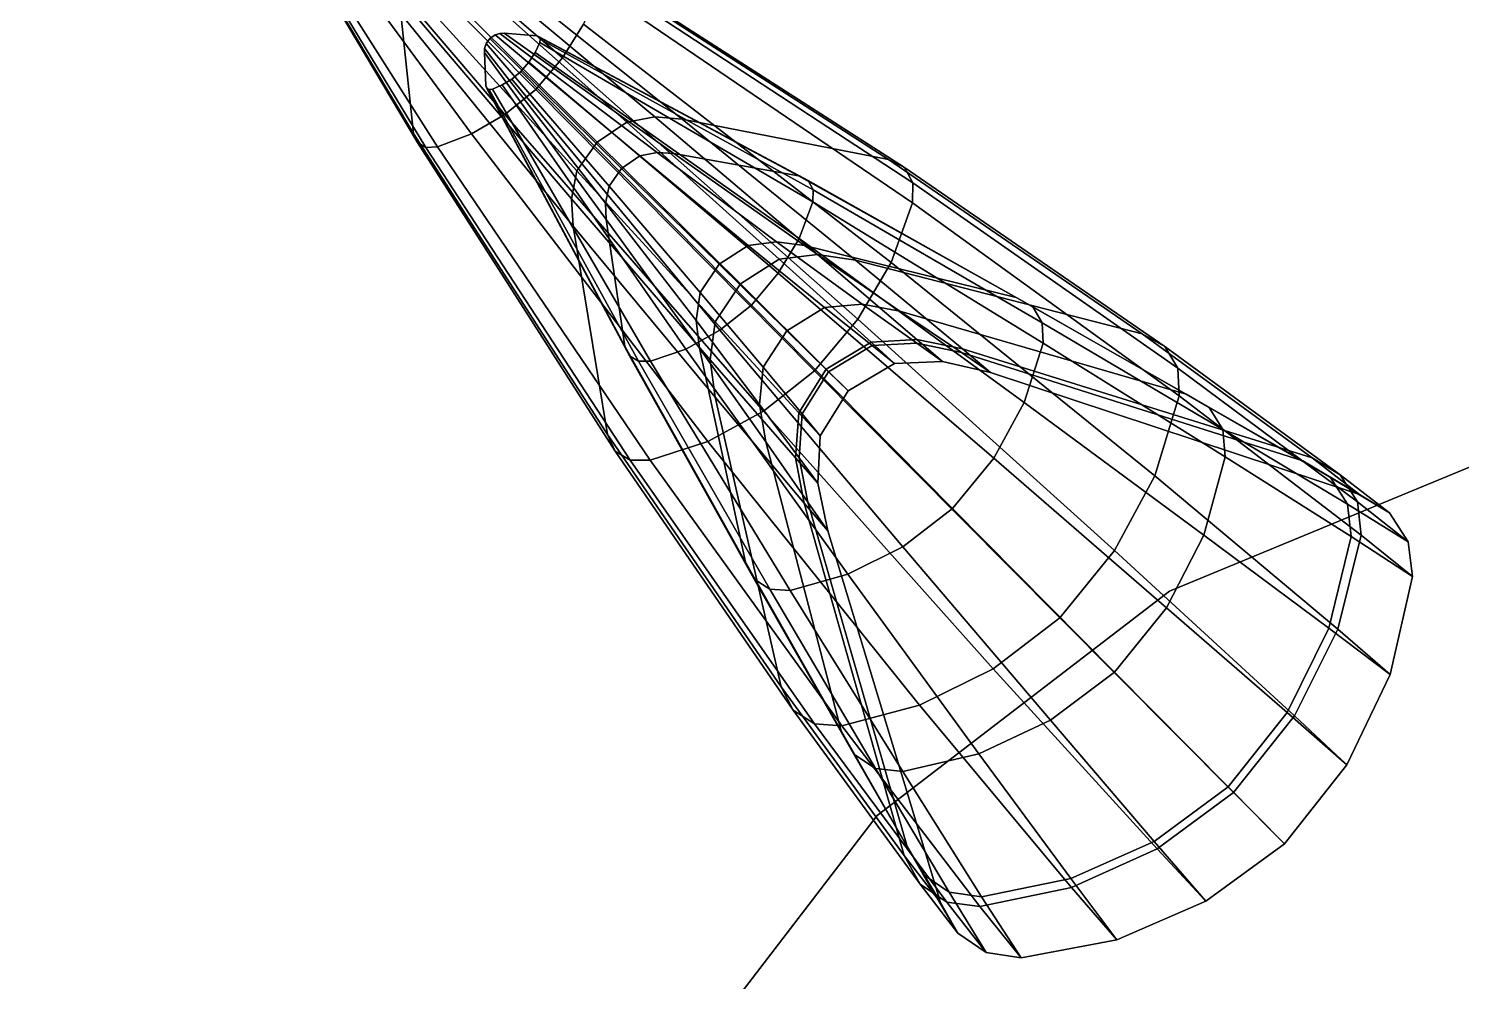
# Model space of a CAD drawing. Header units: millimetres. Extents: x -30782 to 40110, y 35885 to 73818.
# Drawn here: x -14921.9 to -14739.3, y 64530.3 to 64651.8 of the extents above; entities that cross this region are included whole.
import ezdxf

# ---------------------------------------------------------------- set-up
doc = ezdxf.new("R2010")
doc.units = ezdxf.units.MM

# ---------------------------------------------------------------- blocks, each defined once
blk = doc.blocks.new('A$C1ED21673')
for points, invisible_edges in [([(1591.77, 589.58, -597.86), (1519.44, 559.62, -597.86), (1457.33, 511.96, -597.86)], 12), ([(1576.85, 558.04, -625.67), (1599.46, 529.4, -666.4), (1601.09, 514.14, -652.92)], 12), ([(1577.04, 554.41, -622.02), (1576.85, 558.04, -625.67), (1601.09, 514.14, -652.92)], 2), ([(1581.71, 556.95, -620), (1580.84, 555.95, -619.87), (1620.07, 523.76, -645.45)], 2), ([(1581.71, 556.95, -620), (1620.07, 523.76, -645.45), (1622.76, 528.08, -646.76)], 12), ([(1579.85, 555.13, -620.03), (1578.81, 554.49, -620.41), (1612.7, 516.54, -645.58)], 2), ([(1580.84, 555.95, -619.87), (1579.85, 555.13, -620.03), (1616.65, 519.75, -644.99)], 2), ([(1579.85, 555.13, -620.03), (1612.7, 516.54, -645.58), (1616.65, 519.75, -644.99)], 12), ([(1580.84, 555.95, -619.87), (1616.65, 519.75, -644.99), (1620.07, 523.76, -645.45)], 12), ([(1577.04, 554.41, -622.02), (1601.09, 514.14, -652.92), (1601.58, 512.96, -651.59)], 12), ([(1577.15, 554.13, -621.66), (1577.04, 554.41, -622.02), (1601.58, 512.96, -651.59)], 2), ([(1577.39, 554, -621.3), (1577.15, 554.13, -621.66), (1602.65, 512.36, -650.26)], 2), ([(1577.15, 554.13, -621.66), (1601.58, 512.96, -651.59), (1602.65, 512.36, -650.26)], 12), ([(1577.75, 554.04, -621), (1577.39, 554, -621.3), (1604.12, 512.44, -649.15)], 2), ([(1577.39, 554, -621.3), (1602.65, 512.36, -650.26), (1604.12, 512.44, -649.15)], 12), ([(1578.81, 554.49, -620.41), (1577.75, 554.04, -621), (1608.47, 514.07, -646.98)], 2), ([(1577.75, 554.04, -621), (1604.12, 512.44, -649.15), (1608.47, 514.07, -646.98)], 12), ([(1578.81, 554.49, -620.41), (1608.47, 514.07, -646.98), (1612.7, 516.54, -645.58)], 12), ([(1601.58, 535.7, -669.73), (1603.85, 537.3, -669.2), (1624.47, 513.03, -715.64)], 2), ([(1603.85, 537.3, -669.2), (1605.96, 537.81, -667.92), (1628.24, 515.57, -714.87)], 2), ([(1603.85, 537.3, -669.2), (1628.24, 515.57, -714.87), (1624.47, 513.03, -715.64)], 12), ([(1605.96, 537.81, -667.92), (1607.97, 537.76, -666.28), (1631.84, 516.24, -713.02)], 2), ([(1605.96, 537.81, -667.92), (1631.84, 516.24, -713.02), (1628.24, 515.57, -714.87)], 12), ([(1607.97, 537.76, -666.28), (1623.01, 535.68, -652.62), (1635.33, 515.95, -710.63)], 2), ([(1607.97, 537.76, -666.28), (1635.33, 515.95, -710.63), (1631.84, 516.24, -713.02)], 12), ([(1599.97, 533.48, -669.25), (1601.58, 535.7, -669.73), (1621.91, 509.36, -714.95)], 2), ([(1601.58, 535.7, -669.73), (1624.47, 513.03, -715.64), (1621.91, 509.36, -714.95)], 12), ([(1623.01, 535.68, -652.62), (1624.16, 535.15, -651.28), (1661.59, 510.82, -690.82)], 2), ([(1623.01, 535.68, -652.62), (1661.59, 510.82, -690.82), (1635.33, 515.95, -710.63)], 12), ([(1624.16, 535.15, -651.28), (1624.72, 534.06, -649.96), (1663.64, 509.78, -688.87)], 2), ([(1624.16, 535.15, -651.28), (1663.64, 509.78, -688.87), (1661.59, 510.82, -690.82)], 12), ([(1599.44, 531.4, -668.01), (1599.97, 533.48, -669.25), (1621.2, 505.79, -713.14)], 2), ([(1599.97, 533.48, -669.25), (1621.91, 509.36, -714.95), (1621.2, 505.79, -713.14)], 12), ([(1624.72, 534.06, -649.96), (1624.6, 532.57, -648.86), (1664.72, 507.83, -686.95)], 2), ([(1624.72, 534.06, -649.96), (1664.72, 507.83, -686.95), (1663.64, 509.78, -688.87)], 12), ([(1599.46, 529.4, -666.4), (1599.44, 531.4, -668.01), (1621.44, 502.33, -710.8)], 2), ([(1599.44, 531.4, -668.01), (1621.2, 505.79, -713.14), (1621.44, 502.33, -710.8)], 12), ([(1624.6, 532.57, -648.86), (1622.76, 528.08, -646.76), (1664.67, 505.27, -685.37)], 2), ([(1624.6, 532.57, -648.86), (1664.67, 505.27, -685.37), (1664.72, 507.83, -686.95)], 12), ([(1601.09, 514.14, -652.92), (1599.46, 529.4, -666.4), (1625.81, 475.74, -691.26)], 2), ([(1599.46, 529.4, -666.4), (1621.44, 502.33, -710.8), (1625.81, 475.74, -691.26)], 12), ([(1622.76, 528.08, -646.76), (1620.07, 523.76, -645.45), (1661.93, 497.69, -682.31)], 2), ([(1622.76, 528.08, -646.76), (1661.93, 497.69, -682.31), (1664.67, 505.27, -685.37)], 12), ([(1610.11, 524.43, -1021.74), (1612.07, 526.88, -1021.25), (1612.63, 526.9, -1021.77)], 13), ([(1610.31, 520.2, -1026.04), (1610.11, 524.43, -1021.74), (1612.63, 526.9, -1021.77)], 14), ([(1610.11, 524.43, -1021.74), (1610.14, 524.98, -1021.22), (1612.07, 526.88, -1021.25)], 14), ([(1610.14, 524.98, -1021.22), (1611.47, 526.7, -1020.84), (1612.07, 526.88, -1021.25)], 13), ([(1610.14, 524.98, -1021.22), (1610.81, 526.22, -1020.67), (1611.47, 526.7, -1020.84)], 13), ([(1610.14, 524.98, -1021.22), (1610.32, 525.58, -1020.82), (1610.81, 526.22, -1020.67)], 12), ([(1610.31, 520.2, -1026.04), (1612.63, 526.9, -1021.77), (1616.78, 526.57, -1026.13)], 13), ([(1610.31, 520.2, -1026.04), (1616.78, 526.57, -1026.13), (1617.09, 526.44, -1026.56)], 13), ([(1610.31, 520.2, -1026.04), (1617.09, 526.44, -1026.56), (1617.23, 526.15, -1026.98)], 13), ([(1610.31, 520.2, -1026.04), (1617.23, 526.15, -1026.98), (1617.17, 525.73, -1027.33)], 13), ([(1627.6, 509.68, -984.57), (1610.81, 526.22, -1020.67), (1610.32, 525.58, -1020.82)], 12), ([(1629.91, 511.27, -985.06), (1611.47, 526.7, -1020.84), (1610.81, 526.22, -1020.67)], 12), ([(1627.6, 509.68, -984.57), (1629.91, 511.27, -985.06), (1610.81, 526.22, -1020.67)], 2), ([(1632.11, 511.72, -986.26), (1612.07, 526.88, -1021.25), (1611.47, 526.7, -1020.84)], 12), ([(1629.91, 511.27, -985.06), (1632.11, 511.72, -986.26), (1611.47, 526.7, -1020.84)], 2), ([(1634.23, 511.58, -987.8), (1612.63, 526.9, -1021.77), (1612.07, 526.88, -1021.25)], 12), ([(1632.11, 511.72, -986.26), (1634.23, 511.58, -987.8), (1612.07, 526.88, -1021.25)], 2), ([(1634.23, 511.58, -987.8), (1650.13, 508.74, -1000.56), (1612.63, 526.9, -1021.77)], 2), ([(1650.13, 508.74, -1000.56), (1616.78, 526.57, -1026.13), (1612.63, 526.9, -1021.77)], 12), ([(1650.13, 508.74, -1000.56), (1651.37, 508.13, -1001.82), (1616.78, 526.57, -1026.13)], 2), ([(1651.37, 508.13, -1001.82), (1617.09, 526.44, -1026.56), (1616.78, 526.57, -1026.13)], 12), ([(1651.37, 508.13, -1001.82), (1652, 506.95, -1003.05), (1617.09, 526.44, -1026.56)], 2), ([(1652, 506.95, -1003.05), (1617.23, 526.15, -1026.98), (1617.09, 526.44, -1026.56)], 12), ([(1651.95, 505.4, -1004.07), (1617.17, 525.73, -1027.33), (1617.23, 526.15, -1026.98)], 12), ([(1652, 506.95, -1003.05), (1651.95, 505.4, -1004.07), (1617.23, 526.15, -1026.98)], 2), ([(1625.53, 505.25, -986.18), (1610.14, 524.98, -1021.22), (1610.11, 524.43, -1021.74)], 12), ([(1625.64, 503.15, -987.69), (1625.53, 505.25, -986.18), (1610.11, 524.43, -1021.74)], 2), ([(1625.64, 503.15, -987.69), (1610.11, 524.43, -1021.74), (1610.31, 520.2, -1026.04)], 12), ([(1626, 507.42, -985.02), (1610.32, 525.58, -1020.82), (1610.14, 524.98, -1021.22)], 12), ([(1625.53, 505.25, -986.18), (1626, 507.42, -985.02), (1610.14, 524.98, -1021.22)], 2), ([(1610.31, 520.2, -1026.04), (1617.17, 525.73, -1027.33), (1616.59, 524.45, -1028)], 13), ([(1610.31, 520.2, -1026.04), (1616.59, 524.45, -1028), (1615.76, 523.2, -1028.42)], 13), ([(1626, 507.42, -985.02), (1627.6, 509.68, -984.57), (1610.32, 525.58, -1020.82)], 2), ([(1647.56, 496.33, -1007.27), (1615.76, 523.2, -1028.42), (1616.59, 524.45, -1028)], 12), ([(1650.2, 500.76, -1006.04), (1616.59, 524.45, -1028), (1617.17, 525.73, -1027.33)], 12), ([(1650.2, 500.76, -1006.04), (1647.56, 496.33, -1007.27), (1616.59, 524.45, -1028)], 2), ([(1651.95, 505.4, -1004.07), (1650.2, 500.76, -1006.04), (1617.17, 525.73, -1027.33)], 2), ([(1610.31, 520.2, -1026.04), (1615.76, 523.2, -1028.42), (1614.74, 522.03, -1028.57)], 13), ([(1644.13, 492.26, -1007.7), (1614.74, 522.03, -1028.57), (1615.76, 523.2, -1028.42)], 12), ([(1647.56, 496.33, -1007.27), (1644.13, 492.26, -1007.7), (1615.76, 523.2, -1028.42)], 2), ([(1620.07, 523.76, -645.45), (1616.65, 519.75, -644.99), (1657.71, 490.47, -680.41)], 2), ([(1620.07, 523.76, -645.45), (1657.71, 490.47, -680.41), (1661.93, 497.69, -682.31)], 12), ([(1610.31, 520.2, -1026.04), (1614.74, 522.03, -1028.57), (1613.59, 521.07, -1028.38)], 13), ([(1610.31, 520.2, -1026.04), (1613.59, 521.07, -1028.38), (1612.37, 520.31, -1027.93)], 13), ([(1610.31, 520.2, -1026.04), (1612.37, 520.31, -1027.93), (1611.13, 519.78, -1027.24)], 13), ([(1631.27, 485.11, -1003.81), (1611.13, 519.78, -1027.24), (1612.37, 520.31, -1027.93)], 12), ([(1635.78, 486.65, -1005.83), (1612.37, 520.31, -1027.93), (1613.59, 521.07, -1028.38)], 12), ([(1635.78, 486.65, -1005.83), (1631.27, 485.11, -1003.81), (1612.37, 520.31, -1027.93)], 2), ([(1640.12, 489.06, -1007.15), (1613.59, 521.07, -1028.38), (1614.74, 522.03, -1028.57)], 12), ([(1640.12, 489.06, -1007.15), (1635.78, 486.65, -1005.83), (1613.59, 521.07, -1028.38)], 2), ([(1644.13, 492.26, -1007.7), (1640.12, 489.06, -1007.15), (1614.74, 522.03, -1028.57)], 2), ([(1628.01, 487.03, -1000.28), (1625.64, 503.15, -987.69), (1610.31, 520.2, -1026.04)], 2), ([(1628.01, 487.03, -1000.28), (1610.31, 520.2, -1026.04), (1610.43, 519.88, -1026.46)], 12), ([(1610.43, 519.88, -1026.46), (1610.31, 520.2, -1026.04), (1610.72, 519.73, -1026.89)], 2), ([(1610.31, 520.2, -1026.04), (1611.13, 519.78, -1027.24), (1610.72, 519.73, -1026.89)], 13), ([(1628.58, 485.77, -1001.53), (1628.01, 487.03, -1000.28), (1610.43, 519.88, -1026.46)], 2), ([(1628.58, 485.77, -1001.53), (1610.43, 519.88, -1026.46), (1610.72, 519.73, -1026.89)], 12), ([(1629.73, 485.1, -1002.77), (1610.72, 519.73, -1026.89), (1611.13, 519.78, -1027.24)], 12), ([(1629.73, 485.1, -1002.77), (1628.58, 485.77, -1001.53), (1610.72, 519.73, -1026.89)], 2), ([(1631.27, 485.11, -1003.81), (1629.73, 485.1, -1002.77), (1611.13, 519.78, -1027.24)], 2), ([(1616.65, 519.75, -644.99), (1612.7, 516.54, -645.58), (1652.19, 483.88, -679.75)], 2), ([(1616.65, 519.75, -644.99), (1652.19, 483.88, -679.75), (1657.71, 490.47, -680.41)], 12), ([(1612.7, 516.54, -645.58), (1608.47, 514.07, -646.98), (1645.67, 478.72, -680.6)], 2), ([(1612.7, 516.54, -645.58), (1645.67, 478.72, -680.6), (1652.19, 483.88, -679.75)], 12), ([(1624.47, 513.03, -715.64), (1628.24, 515.57, -714.87), (1642.73, 494.94, -761.07)], 2), ([(1628.24, 515.57, -714.87), (1631.84, 516.24, -713.02), (1647.67, 498.1, -760.28)], 2), ([(1628.24, 515.57, -714.87), (1647.67, 498.1, -760.28), (1642.73, 494.94, -761.07)], 12), ([(1631.84, 516.24, -713.02), (1635.33, 515.95, -710.63), (1652.56, 498.7, -758.4)], 2), ([(1631.84, 516.24, -713.02), (1652.56, 498.7, -758.4), (1647.67, 498.1, -760.28)], 12), ([(1635.33, 515.95, -710.63), (1661.59, 510.82, -690.82), (1657.39, 497.98, -755.98)], 2), ([(1635.33, 515.95, -710.63), (1657.39, 497.98, -755.98), (1652.56, 498.7, -758.4)], 12), ([(1601.58, 512.96, -651.59), (1601.09, 514.14, -652.92), (1626.78, 473.65, -689.32)], 2), ([(1601.09, 514.14, -652.92), (1625.81, 475.74, -691.26), (1626.78, 473.65, -689.32)], 12), ([(1608.47, 514.07, -646.98), (1604.12, 512.44, -649.15), (1638.6, 474.88, -682.64)], 2), ([(1608.47, 514.07, -646.98), (1638.6, 474.88, -682.64), (1645.67, 478.72, -680.6)], 12), ([(1621.91, 509.36, -714.95), (1624.47, 513.03, -715.64), (1639.53, 490.12, -760.36)], 2), ([(1624.47, 513.03, -715.64), (1642.73, 494.94, -761.07), (1639.53, 490.12, -760.36)], 12), ([(1602.65, 512.36, -650.26), (1601.58, 512.96, -651.59), (1628.69, 472.5, -687.39)], 2), ([(1601.58, 512.96, -651.59), (1626.78, 473.65, -689.32), (1628.69, 472.5, -687.39)], 12), ([(1604.12, 512.44, -649.15), (1602.65, 512.36, -650.26), (1631.23, 472.48, -685.78)], 2), ([(1602.65, 512.36, -650.26), (1628.69, 472.5, -687.39), (1631.23, 472.48, -685.78)], 12), ([(1604.12, 512.44, -649.15), (1631.23, 472.48, -685.78), (1638.6, 474.88, -682.64)], 12), ([(1643.72, 499.83, -948.91), (1629.91, 511.27, -985.06), (1627.6, 509.68, -984.57)], 12), ([(1647.35, 500.32, -950.4), (1632.11, 511.72, -986.26), (1629.91, 511.27, -985.06)], 12), ([(1643.72, 499.83, -948.91), (1647.35, 500.32, -950.4), (1629.91, 511.27, -985.06)], 2), ([(1647.35, 500.32, -950.4), (1650.91, 499.83, -952.33), (1632.11, 511.72, -986.26)], 2), ([(1650.91, 499.83, -952.33), (1634.23, 511.58, -987.8), (1632.11, 511.72, -986.26)], 12), ([(1677.86, 493.21, -968.32), (1650.13, 508.74, -1000.56), (1634.23, 511.58, -987.8)], 12), ([(1650.91, 499.83, -952.33), (1677.86, 493.21, -968.32), (1634.23, 511.58, -987.8)], 2), ([(1621.2, 505.79, -713.14), (1621.91, 509.36, -714.95), (1638.88, 485.29, -758.53)], 2), ([(1621.91, 509.36, -714.95), (1639.53, 490.12, -760.36), (1638.88, 485.29, -758.53)], 12), ([(1640.03, 497.45, -948.28), (1627.6, 509.68, -984.57), (1626, 507.42, -985.02)], 12), ([(1640.03, 497.45, -948.28), (1643.72, 499.83, -948.91), (1627.6, 509.68, -984.57)], 2), ([(1661.59, 510.82, -690.82), (1693.92, 488.58, -735.86), (1657.39, 497.98, -755.98)], 12), ([(1661.59, 510.82, -690.82), (1663.64, 509.78, -688.87), (1693.92, 488.58, -735.86)], 2), ([(1663.64, 509.78, -688.87), (1696.83, 486.97, -733.88), (1693.92, 488.58, -735.86)], 12), ([(1663.64, 509.78, -688.87), (1664.72, 507.83, -686.95), (1696.83, 486.97, -733.88)], 2), ([(1677.86, 493.21, -968.32), (1679.99, 492.04, -969.9), (1650.13, 508.74, -1000.56)], 2), ([(1679.99, 492.04, -969.9), (1651.37, 508.13, -1001.82), (1650.13, 508.74, -1000.56)], 12), ([(1679.99, 492.04, -969.9), (1681.2, 490, -971.44), (1651.37, 508.13, -1001.82)], 2), ([(1681.2, 490, -971.44), (1652, 506.95, -1003.05), (1651.37, 508.13, -1001.82)], 12), ([(1664.72, 507.83, -686.95), (1664.67, 505.27, -685.37), (1698.49, 484.19, -731.94)], 2), ([(1664.72, 507.83, -686.95), (1698.49, 484.19, -731.94), (1696.83, 486.97, -733.88)], 12), ([(1621.44, 502.33, -710.8), (1621.2, 505.79, -713.14), (1639.52, 480.51, -756.15)], 2), ([(1621.2, 505.79, -713.14), (1638.88, 485.29, -758.53), (1639.52, 480.51, -756.15)], 12), ([(1637.62, 493.85, -948.85), (1626, 507.42, -985.02), (1625.53, 505.25, -986.18)], 12), ([(1637.62, 493.85, -948.85), (1640.03, 497.45, -948.28), (1626, 507.42, -985.02)], 2), ([(1681.29, 487.4, -972.72), (1651.95, 505.4, -1004.07), (1652, 506.95, -1003.05)], 12), ([(1681.2, 490, -971.44), (1681.29, 487.4, -972.72), (1652, 506.95, -1003.05)], 2), ([(1637.09, 490.27, -950.3), (1637.62, 493.85, -948.85), (1625.53, 505.25, -986.18)], 2), ([(1637.09, 490.27, -950.3), (1625.53, 505.25, -986.18), (1625.64, 503.15, -987.69)], 12), ([(1678.91, 479.85, -975.19), (1650.2, 500.76, -1006.04), (1651.95, 505.4, -1004.07)], 12), ([(1681.29, 487.4, -972.72), (1678.91, 479.85, -975.19), (1651.95, 505.4, -1004.07)], 2), ([(1664.67, 505.27, -685.37), (1661.93, 497.69, -682.31), (1698.65, 480.67, -730.33)], 2), ([(1664.67, 505.27, -685.37), (1698.65, 480.67, -730.33), (1698.49, 484.19, -731.94)], 12), ([(1625.81, 475.74, -691.26), (1621.44, 502.33, -710.8), (1647.91, 443.58, -736.31)], 2), ([(1621.44, 502.33, -710.8), (1639.52, 480.51, -756.15), (1647.91, 443.58, -736.31)], 12), ([(1637.53, 486.74, -952.19), (1625.64, 503.15, -987.69), (1628.01, 487.03, -1000.28)], 12), ([(1637.53, 486.74, -952.19), (1637.09, 490.27, -950.3), (1625.64, 503.15, -987.69)], 2), ([(1658.24, 492.36, -913.91), (1647.35, 500.32, -950.4), (1643.72, 499.83, -948.91)], 12), ([(1658.24, 492.36, -913.91), (1663.04, 491.48, -915.7), (1647.35, 500.32, -950.4)], 2), ([(1663.04, 491.48, -915.7), (1650.91, 499.83, -952.33), (1647.35, 500.32, -950.4)], 12), ([(1675.02, 472.74, -976.72), (1647.56, 496.33, -1007.27), (1650.2, 500.76, -1006.04)], 12), ([(1678.91, 479.85, -975.19), (1675.02, 472.74, -976.72), (1650.2, 500.76, -1006.04)], 2), ([(1653.43, 491.94, -912.52), (1643.72, 499.83, -948.91), (1640.03, 497.45, -948.28)], 12), ([(1653.43, 491.94, -912.52), (1658.24, 492.36, -913.91), (1643.72, 499.83, -948.91)], 2), ([(1647.67, 498.1, -760.28), (1652.56, 498.7, -758.4), (1659.39, 487.51, -802.07)], 2), ([(1699.52, 480.89, -930.55), (1677.86, 493.21, -968.32), (1650.91, 499.83, -952.33)], 12), ([(1663.04, 491.48, -915.7), (1699.52, 480.89, -930.55), (1650.91, 499.83, -952.33)], 2), ([(1652.56, 498.7, -758.4), (1657.39, 497.98, -755.98), (1665.22, 487.88, -800.92)], 2), ([(1652.56, 498.7, -758.4), (1665.22, 487.88, -800.92), (1659.39, 487.51, -802.07)], 12), ([(1648.64, 488.99, -911.95), (1640.03, 497.45, -948.28), (1637.62, 493.85, -948.85)], 12), ([(1648.64, 488.99, -911.95), (1653.43, 491.94, -912.52), (1640.03, 497.45, -948.28)], 2), ([(1642.73, 494.94, -761.07), (1647.67, 498.1, -760.28), (1653.68, 484.08, -802.55)], 2), ([(1647.67, 498.1, -760.28), (1659.39, 487.51, -802.07), (1653.68, 484.08, -802.55)], 12), ([(1657.39, 497.98, -755.98), (1671.05, 486.67, -799.44), (1665.22, 487.88, -800.92)], 12), ([(1657.39, 497.98, -755.98), (1693.92, 488.58, -735.86), (1671.05, 486.67, -799.44)], 2), ([(1661.93, 497.69, -682.31), (1657.71, 490.47, -680.41), (1695.56, 470.5, -727.22)], 2), ([(1661.93, 497.69, -682.31), (1695.56, 470.5, -727.22), (1698.65, 480.67, -730.33)], 12), ([(1639.53, 490.12, -760.36), (1642.73, 494.94, -761.07), (1650.19, 478.53, -802.12)], 2), ([(1642.73, 494.94, -761.07), (1653.68, 484.08, -802.55), (1650.19, 478.53, -802.12)], 12), ([(1669.76, 466.34, -977.26), (1644.13, 492.26, -1007.7), (1647.56, 496.33, -1007.27)], 12), ([(1675.02, 472.74, -976.72), (1669.76, 466.34, -977.26), (1647.56, 496.33, -1007.27)], 2), ([(1645.65, 484.34, -912.47), (1637.62, 493.85, -948.85), (1637.09, 490.27, -950.3)], 12), ([(1645.65, 484.34, -912.47), (1648.64, 488.99, -911.95), (1637.62, 493.85, -948.85)], 2), ([(1699.52, 480.89, -930.55), (1702.45, 479.19, -932.01), (1677.86, 493.21, -968.32)], 2), ([(1702.45, 479.19, -932.01), (1679.99, 492.04, -969.9), (1677.86, 493.21, -968.32)], 12), ([(1663.41, 461.45, -976.57), (1640.12, 489.06, -1007.15), (1644.13, 492.26, -1007.7)], 12), ([(1669.76, 466.34, -977.26), (1663.41, 461.45, -976.57), (1644.13, 492.26, -1007.7)], 2), ([(1659.52, 487.08, -876.06), (1653.43, 491.94, -912.52), (1648.64, 488.99, -911.95)], 12), ([(1665.2, 487.4, -877.01), (1658.24, 492.36, -913.91), (1653.43, 491.94, -912.52)], 12), ([(1659.52, 487.08, -876.06), (1665.2, 487.4, -877.01), (1653.43, 491.94, -912.52)], 2), ([(1665.2, 487.4, -877.01), (1670.9, 486.19, -878.24), (1658.24, 492.36, -913.91)], 2), ([(1670.9, 486.19, -878.24), (1663.04, 491.48, -915.7), (1658.24, 492.36, -913.91)], 12), ([(1670.9, 486.19, -878.24), (1714.39, 472.38, -888.4), (1663.04, 491.48, -915.7)], 2), ([(1714.39, 472.38, -888.4), (1699.52, 480.89, -930.55), (1663.04, 491.48, -915.7)], 12), ([(1702.45, 479.19, -932.01), (1704.2, 476.38, -933.45), (1679.99, 492.04, -969.9)], 2), ([(1704.2, 476.38, -933.45), (1681.2, 490, -971.44), (1679.99, 492.04, -969.9)], 12), ([(1645.18, 479.58, -913.82), (1645.65, 484.34, -912.47), (1637.09, 490.27, -950.3)], 2), ([(1645.18, 479.58, -913.82), (1637.09, 490.27, -950.3), (1637.53, 486.74, -952.19)], 12), ([(1638.88, 485.29, -758.53), (1639.53, 490.12, -760.36), (1649.76, 472.78, -801)], 2), ([(1639.53, 490.12, -760.36), (1650.19, 478.53, -802.12), (1649.76, 472.78, -801)], 12), ([(1657.71, 490.47, -680.41), (1652.19, 483.88, -679.75), (1690.42, 460.96, -725.3)], 2), ([(1657.71, 490.47, -680.41), (1690.42, 460.96, -725.3), (1695.56, 470.5, -727.22)], 12), ([(1704.2, 476.38, -933.45), (1704.48, 472.89, -934.64), (1681.2, 490, -971.44)], 2), ([(1704.48, 472.89, -934.64), (1681.29, 487.4, -972.72), (1681.2, 490, -971.44)], 12), ([(1656.44, 457.93, -974.93), (1635.78, 486.65, -1005.83), (1640.12, 489.06, -1007.15)], 12), ([(1663.41, 461.45, -976.57), (1656.44, 457.93, -974.93), (1640.12, 489.06, -1007.15)], 2), ([(1653.97, 483.76, -875.66), (1648.64, 488.99, -911.95), (1645.65, 484.34, -912.47)], 12), ([(1653.97, 483.76, -875.66), (1659.52, 487.08, -876.06), (1648.64, 488.99, -911.95)], 2), ([(1653.68, 484.08, -802.55), (1659.39, 487.51, -802.07), (1656.45, 481.33, -841.46)], 2), ([(1659.39, 487.51, -802.07), (1662.36, 484.81, -841.48), (1656.45, 481.33, -841.46)], 12), ([(1659.39, 487.51, -802.07), (1665.22, 487.88, -800.92), (1662.36, 484.81, -841.48)], 2), ([(1665.22, 487.88, -800.92), (1668.47, 485.06, -841.55), (1662.36, 484.81, -841.48)], 12), ([(1665.22, 487.88, -800.92), (1671.05, 486.67, -799.44), (1668.47, 485.06, -841.55)], 2), ([(1693.92, 488.58, -735.86), (1715.57, 472.77, -787.16), (1671.05, 486.67, -799.44)], 12), ([(1693.92, 488.58, -735.86), (1696.83, 486.97, -733.88), (1715.57, 472.77, -787.16)], 2), ([(1643.39, 459.49, -967.97), (1628.01, 487.03, -1000.28), (1628.58, 485.77, -1001.53)], 12), ([(1643.39, 459.49, -967.97), (1637.53, 486.74, -952.19), (1628.01, 487.03, -1000.28)], 2), ([(1644.5, 457.31, -969.53), (1643.39, 459.49, -967.97), (1628.58, 485.77, -1001.53)], 2), ([(1644.5, 457.31, -969.53), (1628.58, 485.77, -1001.53), (1629.73, 485.1, -1002.77)], 12), ([(1649.08, 455.89, -972.39), (1631.27, 485.11, -1003.81), (1635.78, 486.65, -1005.83)], 12), ([(1656.44, 457.93, -974.93), (1649.08, 455.89, -972.39), (1635.78, 486.65, -1005.83)], 2), ([(1645.98, 474.82, -915.57), (1645.18, 479.58, -913.82), (1637.53, 486.74, -952.19)], 2), ([(1645.98, 474.82, -915.57), (1637.53, 486.74, -952.19), (1643.39, 459.49, -967.97)], 12), ([(1662.36, 484.81, -841.48), (1659.52, 487.08, -876.06), (1653.97, 483.76, -875.66)], 12), ([(1668.47, 485.06, -841.55), (1665.2, 487.4, -877.01), (1659.52, 487.08, -876.06)], 12), ([(1662.36, 484.81, -841.48), (1668.47, 485.06, -841.55), (1659.52, 487.08, -876.06)], 2), ([(1668.47, 485.06, -841.55), (1674.61, 483.67, -841.62), (1665.2, 487.4, -877.01)], 2), ([(1674.61, 483.67, -841.62), (1670.9, 486.19, -878.24), (1665.2, 487.4, -877.01)], 12), ([(1671.05, 486.67, -799.44), (1674.61, 483.67, -841.62), (1668.47, 485.06, -841.55)], 12), ([(1674.61, 483.67, -841.62), (1721.61, 468.1, -842.28), (1670.9, 486.19, -878.24)], 2), ([(1721.61, 468.1, -842.28), (1714.39, 472.38, -888.4), (1670.9, 486.19, -878.24)], 12), ([(1671.05, 486.67, -799.44), (1715.57, 472.77, -787.16), (1674.61, 483.67, -841.62)], 2), ([(1701.79, 462.94, -936.93), (1678.91, 479.85, -975.19), (1681.29, 487.4, -972.72)], 12), ([(1704.48, 472.89, -934.64), (1701.79, 462.94, -936.93), (1681.29, 487.4, -972.72)], 2), ([(1696.83, 486.97, -733.88), (1698.49, 484.19, -731.94), (1719.17, 470.62, -785.95)], 2), ([(1696.83, 486.97, -733.88), (1719.17, 470.62, -785.95), (1715.57, 472.77, -787.16)], 12), ([(1646.5, 456.05, -971.09), (1629.73, 485.1, -1002.77), (1631.27, 485.11, -1003.81)], 12), ([(1646.5, 456.05, -971.09), (1644.5, 457.31, -969.53), (1629.73, 485.1, -1002.77)], 2), ([(1649.08, 455.89, -972.39), (1646.5, 456.05, -971.09), (1631.27, 485.11, -1003.81)], 2), ([(1639.52, 480.51, -756.15), (1638.88, 485.29, -758.53), (1650.87, 466.99, -799.55)], 2), ([(1638.88, 485.29, -758.53), (1649.76, 472.78, -801), (1650.87, 466.99, -799.55)], 12), ([(1650.6, 478.37, -876.02), (1645.65, 484.34, -912.47), (1645.18, 479.58, -913.82)], 12), ([(1650.6, 478.37, -876.02), (1653.97, 483.76, -875.66), (1645.65, 484.34, -912.47)], 2), ([(1652.19, 483.88, -679.75), (1645.67, 478.72, -680.6), (1683.42, 452.4, -724.62)], 2), ([(1650.19, 478.53, -802.12), (1653.68, 484.08, -802.55), (1652.91, 475.59, -841.48)], 2), ([(1652.19, 483.88, -679.75), (1683.42, 452.4, -724.62), (1690.42, 460.96, -725.3)], 12), ([(1653.68, 484.08, -802.55), (1656.45, 481.33, -841.46), (1652.91, 475.59, -841.48)], 12), ([(1656.45, 481.33, -841.46), (1662.36, 484.81, -841.48), (1653.97, 483.76, -875.66)], 2), ([(1698.49, 484.19, -731.94), (1721.36, 467.17, -784.76), (1719.17, 470.62, -785.95)], 12), ([(1698.49, 484.19, -731.94), (1698.65, 480.67, -730.33), (1721.36, 467.17, -784.76)], 2), ([(1656.45, 481.33, -841.46), (1653.97, 483.76, -875.66), (1650.6, 478.37, -876.02)], 12), ([(1715.57, 472.77, -787.16), (1721.61, 468.1, -842.28), (1674.61, 483.67, -841.62)], 12), ([(1639.52, 480.51, -756.15), (1650.87, 466.99, -799.55), (1663.59, 422.08, -787.43)], 12), ([(1647.91, 443.58, -736.31), (1639.52, 480.51, -756.15), (1663.59, 422.08, -787.43)], 2), ([(1652.91, 475.59, -841.48), (1656.45, 481.33, -841.46), (1650.6, 478.37, -876.02)], 2), ([(1698.65, 480.67, -730.33), (1695.56, 470.5, -727.22), (1721.81, 462.94, -783.78)], 2), ([(1698.65, 480.67, -730.33), (1721.81, 462.94, -783.78), (1721.36, 467.17, -784.76)], 12), ([(1714.39, 472.38, -888.4), (1717.92, 470.26, -889.4), (1699.52, 480.89, -930.55)], 2), ([(1717.92, 470.26, -889.4), (1702.45, 479.19, -932.01), (1699.52, 480.89, -930.55)], 12), ([(1645.67, 478.72, -680.6), (1638.6, 474.88, -682.64), (1674.93, 445.9, -725.49)], 2), ([(1650.21, 472.77, -876.95), (1650.6, 478.37, -876.02), (1645.18, 479.58, -913.82)], 2), ([(1650.21, 472.77, -876.95), (1645.18, 479.58, -913.82), (1645.98, 474.82, -915.57)], 12), ([(1645.67, 478.72, -680.6), (1674.93, 445.9, -725.49), (1683.42, 452.4, -724.62)], 12), ([(1649.76, 472.78, -801), (1650.19, 478.53, -802.12), (1652.59, 469.56, -841.54)], 2), ([(1650.19, 478.53, -802.12), (1652.91, 475.59, -841.48), (1652.59, 469.56, -841.54)], 12), ([(1652.91, 475.59, -841.48), (1650.6, 478.37, -876.02), (1650.21, 472.77, -876.95)], 12), ([(1697.04, 453.68, -938.35), (1675.02, 472.74, -976.72), (1678.91, 479.85, -975.19)], 12), ([(1701.79, 462.94, -936.93), (1697.04, 453.68, -938.35), (1678.91, 479.85, -975.19)], 2), ([(1787.39, 479.88, -859.86), (1697.42, 455.77, -859.86), (1740.82, 473.75, -859.86)], 1), ([(1787.39, 479.88, -847.86), (1740.82, 473.75, -847.86), (1697.42, 455.77, -847.86)], 12), ([(1717.92, 470.26, -889.4), (1720.08, 466.88, -890.38), (1702.45, 479.19, -932.01)], 2), ([(1720.08, 466.88, -890.38), (1704.2, 476.38, -933.45), (1702.45, 479.19, -932.01)], 12), ([(1625.81, 475.74, -691.26), (1647.91, 443.58, -736.31), (1649.44, 440.62, -734.34)], 12), ([(1626.78, 473.65, -689.32), (1625.81, 475.74, -691.26), (1649.44, 440.62, -734.34)], 2), ([(1638.6, 474.88, -682.64), (1631.23, 472.48, -685.78), (1665.56, 441.25, -727.56)], 2), ([(1638.6, 474.88, -682.64), (1665.56, 441.25, -727.56), (1674.93, 445.9, -725.49)], 12), ([(1655.59, 437.99, -930.22), (1645.98, 474.82, -915.57), (1643.39, 459.49, -967.97)], 2), ([(1651.33, 467.12, -878.15), (1650.21, 472.77, -876.95), (1645.98, 474.82, -915.57)], 2), ([(1651.33, 467.12, -878.15), (1645.98, 474.82, -915.57), (1655.59, 437.99, -930.22)], 12), ([(1652.59, 469.56, -841.54), (1652.91, 475.59, -841.48), (1650.21, 472.77, -876.95)], 2), ([(1720.08, 466.88, -890.38), (1720.54, 462.75, -891.2), (1704.2, 476.38, -933.45)], 2), ([(1720.54, 462.75, -891.2), (1704.48, 472.89, -934.64), (1704.2, 476.38, -933.45)], 12), ([(1628.69, 472.5, -687.39), (1626.78, 473.65, -689.32), (1652.16, 438.87, -732.38)], 2), ([(1626.78, 473.65, -689.32), (1649.44, 440.62, -734.34), (1652.16, 438.87, -732.38)], 12), ([(1697.42, 455.77, -847.86), (1740.82, 473.75, -847.86), (1740.82, 473.75, -859.86)], 12), ([(1740.82, 473.75, -859.86), (1697.42, 455.77, -859.86), (1697.42, 455.77, -847.86)], 12), ([(1717.71, 451.08, -892.76), (1701.79, 462.94, -936.93), (1704.48, 472.89, -934.64)], 12), ([(1720.54, 462.75, -891.2), (1717.71, 451.08, -892.76), (1704.48, 472.89, -934.64)], 2), ([(1631.23, 472.48, -685.78), (1628.69, 472.5, -687.39), (1655.65, 438.62, -730.74)], 2), ([(1628.69, 472.5, -687.39), (1652.16, 438.87, -732.38), (1655.65, 438.62, -730.74)], 12), ([(1631.23, 472.48, -685.78), (1655.65, 438.62, -730.74), (1665.56, 441.25, -727.56)], 12), ([(1650.87, 466.99, -799.55), (1649.76, 472.78, -801), (1653.88, 463.47, -841.62)], 2), ([(1649.76, 472.78, -801), (1652.59, 469.56, -841.54), (1653.88, 463.47, -841.62)], 12), ([(1652.59, 469.56, -841.54), (1650.21, 472.77, -876.95), (1651.33, 467.12, -878.15)], 12), ([(1690.41, 445.46, -938.85), (1669.76, 466.34, -977.26), (1675.02, 472.74, -976.72)], 12), ([(1697.04, 453.68, -938.35), (1690.41, 445.46, -938.85), (1675.02, 472.74, -976.72)], 2), ([(1721.61, 468.1, -842.28), (1725.44, 465.77, -842.34), (1714.39, 472.38, -888.4)], 2), ([(1725.44, 465.77, -842.34), (1717.92, 470.26, -889.4), (1714.39, 472.38, -888.4)], 12), ([(1715.57, 472.77, -787.16), (1719.17, 470.62, -785.95), (1721.61, 468.1, -842.28)], 2), ([(1653.88, 463.47, -841.62), (1652.59, 469.56, -841.54), (1651.33, 467.12, -878.15)], 2), ([(1695.56, 470.5, -727.22), (1690.42, 460.96, -725.3), (1718.84, 450.96, -781.88)], 2), ([(1695.56, 470.5, -727.22), (1718.84, 450.96, -781.88), (1721.81, 462.94, -783.78)], 12), ([(1725.44, 465.77, -842.34), (1727.82, 462.09, -842.41), (1717.92, 470.26, -889.4)], 2), ([(1727.82, 462.09, -842.41), (1720.08, 466.88, -890.38), (1717.92, 470.26, -889.4)], 12), ([(1719.17, 470.62, -785.95), (1721.36, 467.17, -784.76), (1725.44, 465.77, -842.34)], 2), ([(1719.17, 470.62, -785.95), (1725.44, 465.77, -842.34), (1721.61, 468.1, -842.28)], 12), ([(1663.59, 422.08, -787.43), (1650.87, 466.99, -799.55), (1668.22, 416.08, -842.26)], 2), ([(1650.87, 466.99, -799.55), (1653.88, 463.47, -841.62), (1668.22, 416.08, -842.26)], 12), ([(1653.88, 463.47, -841.62), (1651.33, 467.12, -878.15), (1663.99, 423.24, -888.17)], 12), ([(1663.99, 423.24, -888.17), (1651.33, 467.12, -878.15), (1655.59, 437.99, -930.22)], 2), ([(1682.24, 439.33, -938.21), (1663.41, 461.45, -976.57), (1669.76, 466.34, -977.26)], 12), ([(1690.41, 445.46, -938.85), (1682.24, 439.33, -938.21), (1669.76, 466.34, -977.26)], 2), ([(1727.82, 462.09, -842.41), (1728.38, 457.65, -842.46), (1720.08, 466.88, -890.38)], 2), ([(1728.38, 457.65, -842.46), (1720.54, 462.75, -891.2), (1720.08, 466.88, -890.38)], 12), ([(1721.36, 467.17, -784.76), (1721.81, 462.94, -783.78), (1727.82, 462.09, -842.41)], 2), ([(1721.36, 467.17, -784.76), (1727.82, 462.09, -842.41), (1725.44, 465.77, -842.34)], 12), ([(1668.22, 416.08, -842.26), (1653.88, 463.47, -841.62), (1663.99, 423.24, -888.17)], 2), ([(1712.42, 440.31, -893.74), (1697.04, 453.68, -938.35), (1701.79, 462.94, -936.93)], 12), ([(1717.71, 451.08, -892.76), (1712.42, 440.31, -893.74), (1701.79, 462.94, -936.93)], 2), ([(1725.52, 445.15, -842.56), (1717.71, 451.08, -892.76), (1720.54, 462.75, -891.2)], 12), ([(1721.81, 462.94, -783.78), (1718.84, 450.96, -781.88), (1728.38, 457.65, -842.46)], 2), ([(1728.38, 457.65, -842.46), (1725.52, 445.15, -842.56), (1720.54, 462.75, -891.2)], 2), ([(1721.81, 462.94, -783.78), (1728.38, 457.65, -842.46), (1727.82, 462.09, -842.41)], 12), ([(1673.13, 435.06, -936.68), (1656.44, 457.93, -974.93), (1663.41, 461.45, -976.57)], 12), ([(1682.24, 439.33, -938.21), (1673.13, 435.06, -936.68), (1663.41, 461.45, -976.57)], 2), ([(1690.42, 460.96, -725.3), (1683.42, 452.4, -724.62), (1713.35, 439.88, -780.71)], 2), ([(1690.42, 460.96, -725.3), (1713.35, 439.88, -780.71), (1718.84, 450.96, -781.88)], 12), ([(1655.59, 437.99, -930.22), (1643.39, 459.49, -967.97), (1644.5, 457.31, -969.53)], 12), ([(1657.2, 435.01, -931.68), (1655.59, 437.99, -930.22), (1644.5, 457.31, -969.53)], 2), ([(1657.2, 435.01, -931.68), (1644.5, 457.31, -969.53), (1646.5, 456.05, -971.09)], 12), ([(1663.43, 432.81, -934.33), (1649.08, 455.89, -972.39), (1656.44, 457.93, -974.93)], 12), ([(1673.13, 435.06, -936.68), (1663.43, 432.81, -934.33), (1656.44, 457.93, -974.93)], 2), ([(1718.84, 450.96, -781.88), (1725.52, 445.15, -842.56), (1728.38, 457.65, -842.46)], 12), ([(1697.42, 455.77, -859.86), (1631.56, 389.91, -859.86), (1660.15, 427.18, -859.86)], 1), ([(1697.42, 455.77, -847.86), (1660.15, 427.18, -847.86), (1631.56, 389.91, -847.86)], 12), ([(1659.96, 433.18, -933.12), (1657.2, 435.01, -931.68), (1646.5, 456.05, -971.09)], 2), ([(1659.96, 433.18, -933.12), (1646.5, 456.05, -971.09), (1649.08, 455.89, -972.39)], 12), ([(1663.43, 432.81, -934.33), (1659.96, 433.18, -933.12), (1649.08, 455.89, -972.39)], 2), ([(1697.42, 455.77, -847.86), (1697.42, 455.77, -859.86), (1660.15, 427.18, -859.86)], 12), ([(1697.42, 455.77, -847.86), (1660.15, 427.18, -859.86), (1660.15, 427.18, -847.86)], 1), ([(1704.89, 430.84, -894.08), (1690.41, 445.46, -938.85), (1697.04, 453.68, -938.35)], 12), ([(1712.42, 440.31, -893.74), (1704.89, 430.84, -894.08), (1697.04, 453.68, -938.35)], 2), ([(1683.42, 452.4, -724.62), (1674.93, 445.9, -725.49), (1705.57, 430.12, -780.29)], 2), ([(1683.42, 452.4, -724.62), (1705.57, 430.12, -780.29), (1713.35, 439.88, -780.71)], 12), ([(1720.02, 433.65, -842.62), (1712.42, 440.31, -893.74), (1717.71, 451.08, -892.76)], 12), ([(1718.84, 450.96, -781.88), (1713.35, 439.88, -780.71), (1725.52, 445.15, -842.56)], 2), ([(1725.52, 445.15, -842.56), (1720.02, 433.65, -842.62), (1717.71, 451.08, -892.76)], 2), ([(1674.93, 445.9, -725.49), (1665.56, 441.25, -727.56), (1695.85, 422.93, -780.83)], 2), ([(1674.93, 445.9, -725.49), (1695.85, 422.93, -780.83), (1705.57, 430.12, -780.29)], 12), ([(1695.45, 423.88, -893.64), (1682.24, 439.33, -938.21), (1690.41, 445.46, -938.85)], 12), ([(1704.89, 430.84, -894.08), (1695.45, 423.88, -893.64), (1690.41, 445.46, -938.85)], 2), ([(1713.35, 439.88, -780.71), (1720.02, 433.65, -842.62), (1725.52, 445.15, -842.56)], 12), ([(1649.44, 440.62, -734.34), (1647.91, 443.58, -736.31), (1665.64, 418.42, -786.23)], 2), ([(1647.91, 443.58, -736.31), (1663.59, 422.08, -787.43), (1665.64, 418.42, -786.23)], 12), ([(1652.16, 438.87, -732.38), (1649.44, 440.62, -734.34), (1669.03, 416.13, -785.03)], 2), ([(1649.44, 440.62, -734.34), (1665.64, 418.42, -786.23), (1669.03, 416.13, -785.03)], 12), ([(1665.56, 441.25, -727.56), (1655.65, 438.62, -730.74), (1684.94, 418.02, -782.09)], 2), ([(1665.56, 441.25, -727.56), (1684.94, 418.02, -782.09), (1695.85, 422.93, -780.83)], 12), ([(1712.07, 423.58, -842.64), (1704.89, 430.84, -894.08), (1712.42, 440.31, -893.74)], 12), ([(1720.02, 433.65, -842.62), (1712.07, 423.58, -842.64), (1712.42, 440.31, -893.74)], 2), ([(1652.16, 438.87, -732.38), (1669.03, 416.13, -785.03), (1673.24, 415.57, -784.03)], 12), ([(1655.65, 438.62, -730.74), (1652.16, 438.87, -732.38), (1673.24, 415.57, -784.03)], 2), ([(1655.65, 438.62, -730.74), (1673.24, 415.57, -784.03), (1684.94, 418.02, -782.09)], 12), ([(1684.83, 419.15, -892.6), (1673.13, 435.06, -936.68), (1682.24, 439.33, -938.21)], 12), ([(1695.45, 423.88, -893.64), (1684.83, 419.15, -892.6), (1682.24, 439.33, -938.21)], 2), ([(1713.35, 439.88, -780.71), (1705.57, 430.12, -780.29), (1720.02, 433.65, -842.62)], 2), ([(1663.99, 423.24, -888.17), (1655.59, 437.99, -930.22), (1657.2, 435.01, -931.68)], 12), ([(1666.01, 419.66, -889.17), (1663.99, 423.24, -888.17), (1657.2, 435.01, -931.68)], 2), ([(1666.01, 419.66, -889.17), (1657.2, 435.01, -931.68), (1659.96, 433.18, -933.12)], 12), ([(1673.44, 416.84, -890.99), (1663.43, 432.81, -934.33), (1673.13, 435.06, -936.68)], 12), ([(1684.83, 419.15, -892.6), (1673.44, 416.84, -890.99), (1673.13, 435.06, -936.68)], 2), ([(1669.34, 417.41, -890.16), (1666.01, 419.66, -889.17), (1659.96, 433.18, -933.12)], 2), ([(1669.34, 417.41, -890.16), (1659.96, 433.18, -933.12), (1663.43, 432.81, -934.33)], 12), ([(1673.44, 416.84, -890.99), (1669.34, 417.41, -890.16), (1663.43, 432.81, -934.33)], 2), ([(1705.57, 430.12, -780.29), (1712.07, 423.58, -842.64), (1720.02, 433.65, -842.62)], 12), ([(1702.03, 416.26, -842.62), (1695.45, 423.88, -893.64), (1704.89, 430.84, -894.08)], 12), ([(1712.07, 423.58, -842.64), (1702.03, 416.26, -842.62), (1704.89, 430.84, -894.08)], 2), ([(1705.57, 430.12, -780.29), (1695.85, 422.93, -780.83), (1712.07, 423.58, -842.64)], 2), ([(1660.15, 427.18, -859.86), (1631.56, 389.91, -859.86), (1631.56, 389.91, -847.86)], 12), ([(1660.15, 427.18, -847.86), (1660.15, 427.18, -859.86), (1631.56, 389.91, -847.86)], 2), ([(1690.7, 411.35, -842.55), (1684.83, 419.15, -892.6), (1695.45, 423.88, -893.64)], 12), ([(1702.03, 416.26, -842.62), (1690.7, 411.35, -842.55), (1695.45, 423.88, -893.64)], 2), ([(1695.85, 422.93, -780.83), (1702.03, 416.26, -842.62), (1712.07, 423.58, -842.64)], 12), ([(1665.64, 418.42, -786.23), (1663.59, 422.08, -787.43), (1670.45, 412.2, -842.33)], 2), ([(1663.59, 422.08, -787.43), (1668.22, 416.08, -842.26), (1670.45, 412.2, -842.33)], 12), ([(1668.22, 416.08, -842.26), (1663.99, 423.24, -888.17), (1666.01, 419.66, -889.17)], 12), ([(1695.85, 422.93, -780.83), (1684.94, 418.02, -782.09), (1702.03, 416.26, -842.62)], 2), ([(1669.03, 416.13, -785.03), (1665.64, 418.42, -786.23), (1674.06, 409.72, -842.39)], 2), ([(1665.64, 418.42, -786.23), (1670.45, 412.2, -842.33), (1674.06, 409.72, -842.39)], 12), ([(1670.45, 412.2, -842.33), (1668.22, 416.08, -842.26), (1666.01, 419.66, -889.17)], 2), ([(1670.45, 412.2, -842.33), (1666.01, 419.66, -889.17), (1669.34, 417.41, -890.16)], 12), ([(1678.49, 409.04, -842.44), (1673.44, 416.84, -890.99), (1684.83, 419.15, -892.6)], 12), ([(1690.7, 411.35, -842.55), (1678.49, 409.04, -842.44), (1684.83, 419.15, -892.6)], 2), ([(1674.06, 409.72, -842.39), (1670.45, 412.2, -842.33), (1669.34, 417.41, -890.16)], 2), ([(1674.06, 409.72, -842.39), (1669.34, 417.41, -890.16), (1673.44, 416.84, -890.99)], 12), ([(1684.94, 418.02, -782.09), (1673.24, 415.57, -784.03), (1690.7, 411.35, -842.55)], 2), ([(1678.49, 409.04, -842.44), (1674.06, 409.72, -842.39), (1673.44, 416.84, -890.99)], 2), ([(1684.94, 418.02, -782.09), (1690.7, 411.35, -842.55), (1702.03, 416.26, -842.62)], 12), ([(1673.24, 415.57, -784.03), (1669.03, 416.13, -785.03), (1678.49, 409.04, -842.44)], 2), ([(1669.03, 416.13, -785.03), (1674.06, 409.72, -842.39), (1678.49, 409.04, -842.44)], 12), ([(1673.24, 415.57, -784.03), (1678.49, 409.04, -842.44), (1690.7, 411.35, -842.55)], 12)]:
    blk.add_3dface(points, dxfattribs=dict(invisible_edges=invisible_edges))

msp = doc.modelspace()

# ---------------------------------------------------------------- block references
msp.add_blockref('A$C1ED21673', (-16473.93, 64124.28))

doc.saveas('drawing.dxf')
